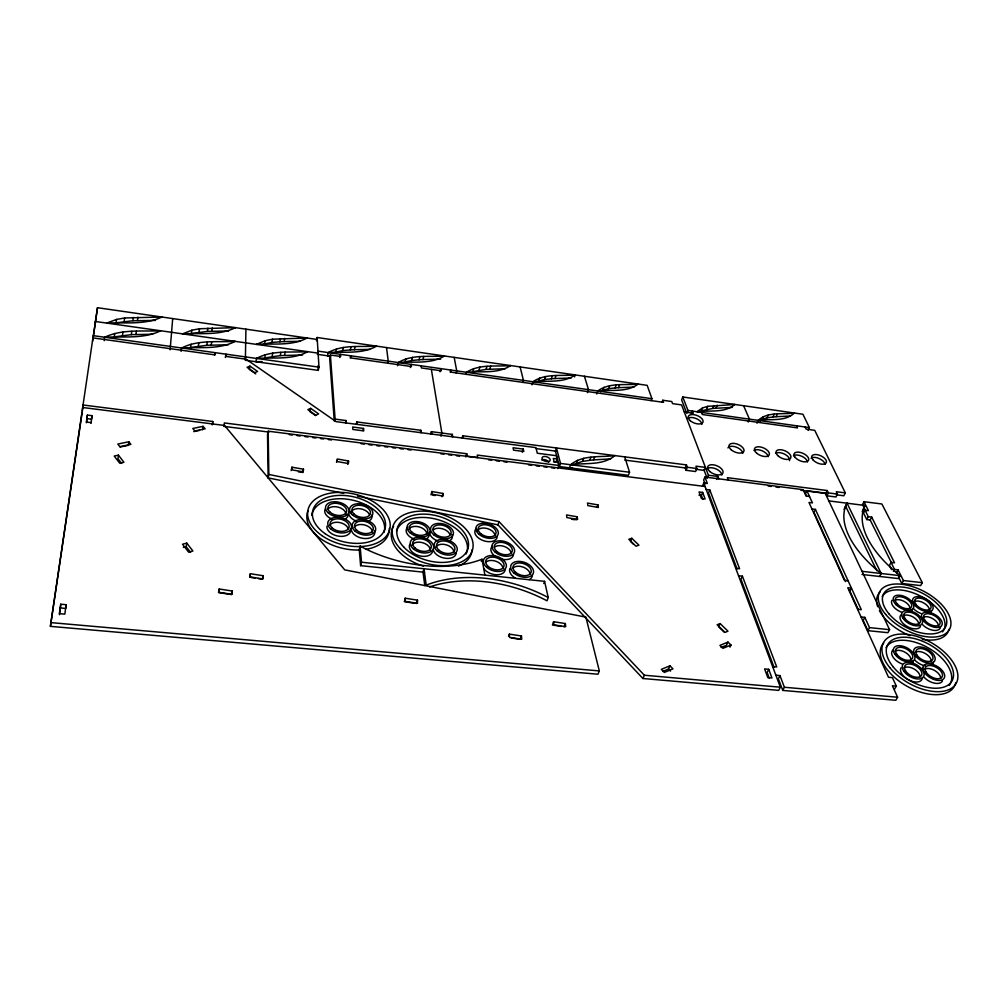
<?xml version="1.0" encoding="UTF-8"?>
<svg xmlns="http://www.w3.org/2000/svg" width="1008" height="1008" viewBox="0 0 1008 1008"><rect width="100%" height="100%" fill="white"/><g stroke="black" fill="none" stroke-linecap="round" stroke-linejoin="round"><path stroke-width="1.5" d="M245.927 329.162L245.398 359.138M405.216 598.223L405.191 601.373L417.476 603.313L417.476 600.163L405.216 598.223L404.561 600.503M224.267 425.477L224.33 422.944L466.729 453.739L467.195 456.221L477.729 457.556L477.25 455.074L558.797 465.444L557.714 468.569M212.701 424.003L212.776 421.483L82.958 404.977L82.366 411.05M348.541 460.984L348.39 463.541L337.113 461.551L337.289 458.993L348.541 460.984L347.747 464.31M172.696 318.578L170.125 349.801M82.732 407.509L224.532 425.464L344.711 569.873L585.887 617.135L599.319 670.925L597.971 674.226L50.4 626.359L92.938 337.907L214.994 354.892L215.069 352.649L214.704 354.866M303.471 469.199L303.206 471.832L291.627 469.816L291.917 467.195L303.471 469.199L302.728 472.588M60.367 607.95L60.757 604.208L66.125 604.699L65.722 608.429L60.367 607.95L59.409 614.704M92.572 341.334L97.486 307.705L317.255 339.482M95.067 324.891L95.432 321.489L318.112 353.14M97.486 307.705L92.963 339.091M87.028 418.622L87.394 415.094L91.98 415.661L91.602 419.189L87.028 418.622L86.423 422.793M104.265 340.654L104.643 337.239C122.132 328.898 142.065 331.67 160.751 330.775C143.312 339.217 123.304 336.206 104.643 337.239M114.723 333.472L114.332 336.861L131.342 334.656L152.687 334.228M116.525 319.448L106.596 323.077C124.992 322.132 144.673 325.181 161.935 317.016L124.601 317.986L116.525 319.448L116.147 322.825L132.917 320.746L155.471 320.393M122.51 335.324L122.913 331.934M124.198 321.35L124.601 317.986M131.342 334.656L131.758 331.279M132.917 320.746L133.333 317.394M263.189 575.744L262.798 578.907L249.959 576.878L250.387 573.716L263.189 575.744L262.458 579.272M118.402 455.15L123.921 462.269L119.713 463.176L114.194 456.057L118.402 455.15L117.961 458.703L121.64 463.453M137.466 320.557L137.882 317.218M135.954 334.454L136.382 331.078M128.835 441.769L130.901 444.364L119.864 446.683L117.81 444.049L128.835 441.769L128.381 445.284L120.128 447.01M91.022 423.36L91.98 415.661M66.125 604.699L64.814 614.149L59.396 613.658L60.757 604.208M87.394 415.094L86.398 422.037L91.01 422.604M232.319 591.041L231.84 594.304L218.686 592.263L219.202 589L232.319 591.041L231.626 594.607L218.534 592.578L219.202 589M50.4 626.359L82.139 412.587M181.112 351.338L181.616 347.987C198.173 339.545 217.4 342.355 235.242 341.359C218.723 349.902 199.433 346.84 181.616 347.987M191.848 330.221L182.524 333.875C200.101 332.829 219.089 335.916 235.444 327.65L199.534 328.747L191.848 330.221L191.356 333.535L207.383 331.405L228.715 330.989M191.066 344.194L190.562 347.533L206.804 345.278L228.425 344.761M199.017 332.048L199.534 328.747M198.337 345.971L198.853 342.644M207.383 331.405L207.9 328.117M206.804 345.278L207.333 341.964M211.756 331.216L212.285 327.928M211.239 345.051L211.781 341.75M202.507 429.761L203.062 426.334L192.767 428.476L194.872 430.983L205.166 428.828L203.062 426.334M190.562 552.334L186.19 546.689L186.782 543.123L182.486 544.244L188.609 552.145L192.919 551.011L186.782 543.123M212.209 424.897L212.776 421.483M225.364 357.487L225.918 354.173L225.868 356.404L246.154 359.226L336.055 421.646L535.916 447.615L537.289 453.247L556.277 455.692L557.109 458.917L556.038 462.055L553.505 461.727M249.959 366.118L247.073 367.328L254.747 372.67L257.62 371.448L249.959 366.118L249.354 369.419L255.73 373.867M256.511 358.432C273.533 357.197 292.144 360.297 307.768 351.666C290.72 352.762 272.185 349.902 256.511 358.432L255.906 361.721L245.209 360.234M262.08 345.013L264.575 343.955L265.18 340.704L272.488 339.205L307.049 338.008C291.564 346.361 273.231 343.237 256.435 344.383L265.18 340.704M265.369 354.627L264.751 357.903L280.262 355.61L302.589 354.992M264.575 343.955L271.87 342.455L272.488 339.205M272.135 356.328L272.765 353.065M271.87 342.455L279.884 341.788L280.514 338.562M280.262 355.61L280.904 352.359M279.884 341.788L284.092 341.586L284.722 338.348M705.058 486.486L268.178 431.197L267.523 434.574L268.141 477.88L343.715 493.328M284.521 355.37L285.163 352.132M268.141 477.88L268.834 474.453L268.178 431.197M249.669 577.256L250.387 573.716M316.462 340.704L317.142 337.516L647.174 385.358L651.937 398.702L651.193 400.667M291.186 470.585L291.917 467.195M262.067 361.582L255.906 361.721L318.289 370.39L318.982 367.151L317.142 337.516M310.666 408.353L307.843 409.676L315.832 415.233L318.641 413.91L310.666 408.353L309.96 411.655L315.643 415.624M328.268 352.586C344.282 351.364 361.948 354.539 376.576 346.135C360.536 347.218 342.947 344.257 328.268 352.586L327.562 355.799L317.306 354.337M339.759 357.525L340.477 354.325L340.654 356.479L330.385 355.018L329.679 358.231L334.24 420.84M333.018 353.329L335.74 352.12L336.445 348.919M335.74 352.12L342.657 350.595L343.375 347.42M342.657 350.595L350.343 349.927L351.061 346.752M334.606 421.306L335.11 419.114L330.385 355.018M350.204 357.903L350.696 355.786L350.885 357.941L411.478 366.547L411.163 364.392L410.344 367.542M350.343 349.927L354.375 349.7L355.106 346.538M345.467 422.717L345.983 420.538L335.11 419.114M336.508 462.344L337.025 460.114M356.278 424.129L356.807 421.949L420.865 430.29L421.218 432.709M362.981 430.605L363.51 428.425L352.661 427.014L352.876 429.471L363.749 430.882L363.51 428.425M387.715 363.233L388.231 361.129L386.518 347.571M397.492 365.715L398.286 362.565C412.121 354.11 429.143 357.16 444.452 355.975C430.668 364.505 413.57 361.229 398.286 362.565M402.545 363.245L405.09 362.011L405.896 358.886M484.898 575.102L482.038 559.213A106.672 64.033 15.4 0 1 360.121 546.122L359.239 549.536L360.612 565.652L424.557 572.279M405.09 362.011L411.68 360.486L412.486 357.361M360.612 565.652L361.507 562.225L360.121 546.122M411.68 360.486L419.051 359.78L419.87 356.668M419.051 359.78L422.932 359.554L423.751 356.441M420.273 432.445L420.865 430.29M440.03 371.75L440.887 368.638L441.252 370.78L421.445 367.958L421.105 365.816M430.794 433.805L431.386 431.663L452.315 434.398L452.743 436.804M450.148 372.103L450.715 370.037L451.118 372.179L663.541 402.356L662.76 400.252L671.794 401.537L672.575 403.641L681.597 404.926L708.422 475.234L707.137 478.233L703.861 469.602M456.133 372.96L456.725 370.894L454.18 357.386M440.962 436.237L441.869 433.037L431.361 369.369M430.945 494.827L431.89 491.526L442.991 493.466L443.054 496.1L431.915 494.159L431.89 491.526M465.898 374.346L466.49 372.28C479.556 363.775 496.024 366.836 510.678 365.576C497.65 374.157 481.106 370.881 466.49 372.28M451.71 436.527L452.315 434.398M473.634 368.588L472.739 371.675L486.07 369.407L505.147 368.739M442.033 496.742L442.991 493.466M478.989 370.125L479.896 367.051M462.105 437.875L462.722 435.758L686.448 464.915L687.317 467.284L686.083 470.295L695.583 471.53L696.843 468.518L695.961 466.162L705.424 467.397L704.164 470.383L696.062 469.337M416.468 603.565L417.476 600.163M486.07 369.407L486.977 366.345M489.8 369.167L490.72 366.106M465.772 456.952L466.729 453.739M522.799 382.435L523.442 380.394L520.115 366.937M531.985 384.791L532.955 381.755C545.265 373.162 561.229 376.286 575.228 374.926L574.547 376.916M535.979 382.561L538.65 381.087L539.62 378.05M481.32 561.418L482.038 559.213M538.65 381.087L544.597 379.525L545.58 376.501M809.5 496.478L806.047 496.037L803.149 489.674L704.92 477.049L707.351 483.475L703.748 483.021L780.368 687.204L778.73 690.367L642.94 678.51L497.939 524.866L498.998 521.615L268.834 474.453M522.245 452.227L523.265 449.077L513.047 447.766L513.601 450.185L523.832 451.508L523.265 449.077M544.597 379.525L551.376 378.781L552.371 375.77M551.376 378.781L554.98 378.529L555.975 375.518M559.427 466.565L560.511 463.441L556.479 447.98L555.421 451.093L559.427 466.565L628.375 475.31L629.546 472.235L624.683 456.863M587.437 392.666L588.496 389.668L584.426 376.261M508.574 636.35L509.368 634.12L521.464 635.998L521.716 639.248L509.594 637.371L509.368 634.12M570.629 464.726C585.27 462.659 602.645 465.872 614.918 455.591C600.226 457.493 582.964 454.545 570.629 464.726L569.52 467.851L572.481 467.662M596.711 393.977L597.769 390.991C609.323 382.309 624.821 385.484 638.19 384.061C626.686 392.818 611.087 389.416 597.769 390.991M574.119 464.852L576.412 463.365L577.508 460.253M600.44 391.747L602.91 390.26L603.981 387.286M576.412 463.365L582.624 461.374L583.733 458.275M602.91 390.26L608.567 388.685L609.626 385.711M521.464 635.998L520.254 639.349L511.207 637.938M543.791 583.519L544.572 581.339L361.507 562.225M608.567 388.685L615.082 387.929L616.153 384.968M582.624 461.374L589.756 460.328L590.864 457.229M615.082 387.929L618.534 387.664L619.605 384.703M589.756 460.328L593.536 459.925L594.657 456.838M576.072 519.989L577.231 516.802L566.546 514.949L566.874 517.583L577.597 519.435L577.231 516.802M544.572 581.339L548.213 597.517L547.016 600.806A118.453 79.96 19.6 0 0 429.534 586.946M552.775 623.902L553.594 621.697L565.349 623.561L565.715 626.711L553.934 624.847L553.594 621.697M597.202 507.011L597.983 504.907L587.5 503.068L587.878 505.625L598.387 507.478L597.983 504.907M564.102 626.863L565.349 623.561M662.004 402.205L662.76 400.252M808.101 430.441L809.411 427.606L802.935 414.25L682.794 396.988L681.647 399.899L686.813 413.393M631.789 538.272L628.79 539.255L635.947 546.185L638.959 545.189L631.789 538.272L630.529 541.422L633.604 544.396M687.204 412.423L687.985 410.47L682.794 396.988M691.299 414.023L692.483 411.1L693.315 413.23L684.281 411.957M702.538 407.95L696.982 411.73C709.418 410.004 724.5 413.469 734.87 404.473L707.78 406.337L702.538 407.95L701.354 410.861L712.732 408.429L732.186 407.408M706.583 409.235L707.78 406.337M686.083 470.295L685.213 467.926L686.448 464.915M712.732 408.429L713.929 405.531M716.008 408.139L717.205 405.254M704.92 477.049L703.647 480.06L705.096 483.916M702.475 486.032L703.748 483.021M702.841 499.414L701.379 495.445L702.664 492.421L699.023 491.954L701.455 498.569L705.121 499.023L702.664 492.421M706.192 489.51L709.808 489.964L708.511 492.988L737.062 568.915M716.625 479.443L717.91 476.456L708.422 475.234M748.188 422.024L749.435 419.139L743.589 405.72M642.94 678.51L644.364 675.234L498.998 521.615M756.958 423.259L758.205 420.374C767.92 411.377 782.523 414.691 794.43 413.028C784.778 422.1 770.062 418.585 758.205 420.374M760.045 420.966L762.098 419.454L763.358 416.594M762.098 419.454L767.063 417.829L768.323 414.968M767.063 417.829L772.96 416.997L774.232 414.149M772.96 416.997L776.11 416.707L777.382 413.86M662.76 671.404L668.506 669.047L669.955 665.809L672.979 668.871L664.348 672.424L661.324 669.337L669.955 665.809M720.103 623.574L717.116 624.758L725.004 632.394L727.99 631.197L720.103 623.574L718.641 626.737L724.248 632.18M738.549 575.77L742.405 576.185L740.956 579.285L774.018 667.195M729.968 647.136L730.976 645.019L727.965 642.096L726.466 645.271L721.111 647.464M861.084 616.959L864.826 617.35L863.188 620.374L867.875 630.655L887.897 632.684L889.585 629.672L825.136 493.088L806.879 490.745L805.48 493.668L806.715 496.377M811.931 508.964L815.422 509.393L813.985 512.341L845.523 581.603M836.35 494.802L843.86 495.772L845.296 492.874L836.287 491.715L837.421 494.071L835.985 496.969L826.938 495.823L825.817 493.454L827.24 490.543L727.36 477.666L728.305 480.06M826.938 495.823L828.362 492.912L827.24 490.543M844.074 509.443A97.94 49.694 27.3 0 1 845.586 506.104L847.048 503.194A98.091 49.606 27.3 0 0 881.194 573.502L879.606 576.463M768.726 669.299L771.952 677.981L767.806 677.603L764.606 668.921L768.726 669.299L767.138 672.462L769.28 678.245M898.456 576.803L901.782 583.481L920.657 585.598L922.307 582.662L881.887 503.987L863.969 501.707L862.508 504.592L865.683 510.98M828.815 500.888L865.141 505.499L863.667 508.385A97.826 49.19 27.5 0 0 862.218 511.724M775.87 675.221L779.978 675.599L778.365 678.749L782.75 690.417L895.81 700.295L897.599 697.234L892.382 685.755L896.301 686.108L894.524 689.17M863.969 501.707L868.442 510.64L865.053 510.212L863.566 513.11L866.779 519.586L870.181 520.015L891.576 562.993M866.779 519.586L868.279 516.688L865.053 510.212M870.181 520.015L871.681 517.104L868.279 516.688M782.75 690.417L784.388 687.254L779.978 675.599M849.87 591.142L851.458 588.143L847.778 587.74L888.514 677.263L892.42 677.615L896.301 686.108M871.681 517.104L894.55 562.829L891.034 562.414L889.447 565.362L891.538 569.583M893.466 571.41L894.524 569.444L891.034 562.414M896.452 572.796L898.065 569.848L894.524 569.444M867.875 630.655L869.539 627.631L864.826 617.35M865.141 505.499A97.978 49.102 27.5 0 0 900.194 575.644L898.569 578.592L861.953 574.472M901.782 583.481L903.407 580.532L898.065 569.848M575.228 374.926C562.968 383.607 546.916 380.268 532.955 381.755M730.976 645.019L722.938 648.333L719.926 645.385L727.965 642.096M183.33 547.445L186.19 546.689M193.687 431.613L199.559 430.378M593.536 459.925L610.659 458.854M776.11 416.707L790.045 416.014M618.534 387.664L633.994 387.11M554.98 378.529L571.246 378.013M422.932 359.554L440.66 359.138M330.7 355.723L327.562 355.799L330.637 356.227M354.375 349.7L369.697 349.398M284.092 341.586L300.447 341.309M50.765 622.604L599.319 670.925M784.388 687.254L897.599 697.234M644.364 675.234L780.368 687.204M772.632 666.59L776.727 666.968L742.405 576.185M869.539 627.631L889.585 629.672M857.581 609.286L861.311 609.676L815.422 509.393M735.764 568.323L739.582 568.739L709.808 489.964M848.093 580.784L844.427 580.381L808.97 502.463L812.448 502.904L806.879 490.745M903.407 580.532L922.307 582.662M862.054 571.334L900.194 575.644M698.947 495.142L701.379 495.445M560.511 463.441L629.546 472.235M223.738 426.359L269.023 432.079M289.321 434.65L292.446 435.04M297.133 435.632L300.245 436.023M304.933 436.615L308.057 437.018M312.745 437.611L315.869 438.001M320.557 438.593L323.669 438.984M328.356 439.576L331.481 439.979M361.154 443.722L364.279 444.125M368.953 444.717L372.078 445.108M376.765 445.7L379.89 446.09M384.577 446.683L387.702 447.086M392.377 447.678L395.501 448.069M400.189 448.661L403.313 449.051M408.001 449.644L411.125 450.047M440.786 453.789L443.911 454.192M448.598 454.784L451.723 455.175M456.41 455.767L459.535 456.158M488.565 459.837L491.639 460.215M496.251 460.807L499.325 461.198M503.937 461.777L507.011 462.168M528.52 464.877L531.594 465.268M536.206 465.86L539.28 466.238M543.879 466.83L546.953 467.208M551.565 467.8L554.639 468.191M828.362 492.912L837.421 494.071M557.109 458.917L553.316 458.438L554.148 461.689L557.953 462.168L558.797 465.444M768.146 486.058L771.259 486.461M775.933 487.053L779.058 487.456M800.881 490.253L825.817 493.454M687.317 467.284L696.843 468.518M536.269 448.61L556.429 451.219M624.708 460.076L685.213 467.926M93.328 335.664L318.982 367.151M687.985 410.47L809.411 427.606M317.986 351.124L651.937 398.702M251.093 577.483L255.352 578.151M258.187 578.605L261.034 579.046M404.221 601.637L414.943 603.326M552.359 625.01L561.166 626.396M298.406 471.845L301.279 472.336M432.331 495.067L435.103 495.545M571.498 519.196L574.547 519.725M357.588 496.175L497.939 524.866M668.506 669.047L670.509 671.089M845.296 492.874L814.741 430.328L806.148 429.118L805.127 427.001M847.048 503.194L881.194 573.502M845.586 506.104L876.884 570.83M796.509 425.779L797.517 427.896L702.311 414.502L701.467 412.373M849.391 590.083L858.4 609.865M717.91 476.456L718.83 478.838M462.722 435.758L463.163 438.165M431.386 431.663L431.764 434.083M424.784 585.56L423.007 572.128L424.003 568.751L426.195 585.144A118.679 79.871 19.6 0 1 548.213 597.517M356.807 421.949L357.034 424.368M345.983 420.538L346.185 422.957M317.999 365.715L318.289 370.39M541.724 460.013A4.271 2.407 18.7 0 1 548.806 462.042M513.513 554.009A11.693 7.207 18.4 0 1 502.236 559.301M496.541 557.172A11.693 7.207 18.4 0 1 492.395 546.172M494.361 547.294A9.349 5.771 18.4 0 1 504.504 546.538A9.349 5.771 18.4 0 1 511.245 553.568M497.272 536.256A11.567 7.056 17.8 0 1 483.071 540.527A11.567 7.056 17.8 0 1 476.381 528.494M477.401 530.825A9.261 5.645 17.8 0 1 487.267 528.545A9.261 5.645 17.8 0 1 495.029 535.815M532.413 574.799A11.831 7.384 19.2 0 1 529.213 579.6M515.378 578.151A11.831 7.384 19.2 0 1 509.909 568.462M513.022 567.983A9.463 5.909 19.2 0 1 523.228 567.139A9.463 5.909 19.2 0 1 530.132 574.358M505.273 569.003A11.869 7.421 18.3 0 1 496.742 574.787A11.869 7.421 18.3 0 1 483.777 568.676M485.843 562.174A9.488 5.935 18.3 0 1 496.175 561.343A9.488 5.935 18.3 0 1 502.979 568.55M940.514 626.611A11.39 6.124 28.8 0 1 933.95 630.416A11.39 6.124 28.8 0 1 922.61 624.746M922.988 617.463A9.11 4.901 28.8 0 1 932.387 618.458A9.11 4.901 28.8 0 1 938.435 625.842M920.972 613.494A11.227 5.998 28.3 0 1 913.739 608.895M911.32 601.663A11.227 5.998 28.3 0 1 912.416 600.491M931.468 610.785A11.227 5.998 28.3 0 1 930.006 613.532M914.155 601.789A8.984 4.801 28.3 0 1 923.467 602.797A8.984 4.801 28.3 0 1 929.414 610.016M920.443 626.611A11.403 6.199 28.5 0 1 906.167 625.867A11.403 6.199 28.5 0 1 901.53 614.502M903.307 615.825A9.122 4.952 28.5 0 1 912.782 616.833A9.122 4.952 28.5 0 1 918.767 624.242M912.164 609.437A11.252 6.073 28 0 1 910.64 612.196M901.505 612.158A11.252 6.073 28 0 1 891.954 600.277M894.827 600.415A8.996 4.851 28 0 1 904.214 601.423A8.996 4.851 28 0 1 910.098 608.681M371.788 515.012A11.857 7.295 13.8 0 1 368.008 521.476M356.517 521.174A11.857 7.295 13.8 0 1 348.743 512.404M351.074 512.858A9.488 5.834 13.8 0 1 359.831 508.7A9.488 5.834 13.8 0 1 369.508 514.949M348.176 515.038A11.945 7.358 13.1 0 1 344.068 519.561M332.451 519.246A11.945 7.358 13.1 0 1 325.445 508.637M327.65 509.456A9.551 5.884 13.1 0 1 338.499 507.213A9.551 5.884 13.1 0 1 345.845 514.584M350.494 528.784A12.083 7.547 13.2 0 1 339.343 536.269A12.083 7.547 13.2 0 1 326.957 526.176M329.881 525.155A9.664 6.035 13.2 0 1 339.62 522.522A9.664 6.035 13.2 0 1 348.176 528.721M374.585 530.977A12.008 7.484 13.9 0 1 363.712 538.448A12.008 7.484 13.9 0 1 351.263 528.406M354.136 527.386A9.601 5.985 13.9 0 1 364.934 525.042A9.601 5.985 13.9 0 1 372.443 532.526M925.243 665.885A11.794 6.527 29.5 0 1 914.873 660.164M933.408 661.941A11.794 6.527 29.5 0 1 931.896 664.978M915.302 652.39A9.437 5.216 29.5 0 1 925.042 653.348A9.437 5.216 29.5 0 1 931.253 661.147M902.084 663.944A11.819 6.615 29.2 0 1 892.886 656.901A11.819 6.615 29.2 0 1 893.264 649.795M913.223 660.794A11.819 6.615 29.2 0 1 911.635 663.831M895.091 651.193A9.45 5.292 29.2 0 1 905.978 652.793A9.45 5.292 29.2 0 1 910.703 661.361M922.345 677.691A11.983 6.754 29.7 0 1 909.707 680.4A11.983 6.754 29.7 0 1 900.95 667.85M903.974 667.926A9.589 5.405 29.7 0 1 913.891 668.871A9.589 5.405 29.7 0 1 920.153 676.885M942.505 680.879A11.97 6.665 30 0 1 934.693 683.21A11.97 6.665 30 0 1 924.172 677.389M921.551 669.312A11.97 6.665 30 0 1 922.698 667.976M924.55 669.4A9.576 5.33 30 0 1 934.378 670.333A9.576 5.33 30 0 1 940.716 678.321M452.126 534.631A11.731 7.232 16.4 0 1 448.888 541.183M437.711 540.931A11.731 7.232 16.4 0 1 429.572 532.111M433.251 529.868A9.387 5.796 16.4 0 1 442.487 528.784A9.387 5.796 16.4 0 1 449.908 534.58M428.917 532.804A11.806 7.308 15.7 0 1 425.515 539.368M414.2 539.116A11.806 7.308 15.7 0 1 407.975 526.894M408.883 529.263A9.437 5.846 15.7 0 1 419.278 526.932A9.437 5.846 15.7 0 1 426.901 534.341M432.659 550.683A11.945 7.484 15.9 0 1 418.988 555.685A11.945 7.484 15.9 0 1 409.878 544.27M412.108 545.101A9.551 5.985 15.9 0 1 422.604 542.682A9.551 5.985 15.9 0 1 430.328 550.229M456.233 552.762A11.882 7.421 16.6 0 1 445.851 558.344A11.882 7.421 16.6 0 1 433.377 550.292M435.809 547.218A9.5 5.935 16.6 0 1 446.141 544.786A9.5 5.935 16.6 0 1 453.928 552.321M707.364 468.569A8.228 4.372 22.5 0 1 716.121 468.947A8.228 4.372 22.5 0 1 721.829 475.045M688.086 418.219A7.862 4.019 21.5 0 1 696.528 418.711A7.862 4.019 21.5 0 1 701.908 424.355M811.1 458.186A7.925 3.969 24.2 0 1 819.227 458.577A7.925 3.969 24.2 0 1 825.086 464.373M775.593 453.398A7.951 4.045 23.5 0 1 784.816 454.255A7.951 4.045 23.5 0 1 789.44 460.681M754.047 450.488A7.976 4.082 23.1 0 1 762.413 450.904A7.976 4.082 23.1 0 1 768.109 456.725M727.927 447.892A8.001 4.133 22.6 0 1 736.18 447.098A8.001 4.133 22.6 0 1 742.77 453.335M793.409 455.792A7.938 4.007 23.8 0 1 801.612 456.196A7.938 4.007 23.8 0 1 807.421 462.004M948.868 629.357A39.589 21.344 28.4 0 1 922.257 639.324M909.884 635.657A39.589 21.344 28.4 0 1 879.367 610.571M877.691 606.69A39.589 21.344 28.4 0 1 880.034 592.061M882.252 596.408A35.066 18.9 28.4 0 1 924.021 597.971A35.066 18.9 28.4 0 1 942.505 631.903M472.046 549.738A41.429 25.754 16.2 0 1 458.451 566.105M423.511 566.181A41.429 25.754 16.2 0 1 393.611 526.226M396.509 531.229A36.691 22.819 16.2 0 1 439.929 520.279A36.691 22.819 16.2 0 1 466.137 553.946M955.76 682.592A41.593 23.209 29.6 0 1 907.553 686.549A41.593 23.209 29.6 0 1 883.739 642.928M886.07 647.64A36.842 20.563 29.6 0 1 929.653 648.673A36.842 20.563 29.6 0 1 949.12 685.49M389.315 528.293A41.958 26.032 13.5 0 1 365.627 549.373M359.78 549.952A41.958 26.032 13.5 0 1 307.944 510.968M311.787 515.189A37.157 23.045 13.5 0 1 353.43 500.333A37.157 23.045 13.5 0 1 383.998 532.388M542.921 459.938A4.271 2.394 18.7 0 0 549.965 460.832A4.271 2.394 18.7 0 0 545.454 456.485A4.271 2.394 18.7 0 0 542.921 459.938M495.344 552.296A11.705 7.195 18.4 0 0 514.256 552.598A11.705 7.195 18.4 0 0 500.233 540.792A11.705 7.195 18.4 0 0 495.344 552.296M496.919 551.527A9.362 5.758 18.4 0 0 512.064 551.779A9.362 5.758 18.4 0 0 500.863 542.329A9.362 5.758 18.4 0 0 496.919 551.527M479.153 534.404A11.592 7.043 17.8 0 0 497.965 534.782A11.592 7.043 17.8 0 0 484.168 523.215A11.592 7.043 17.8 0 0 479.153 534.404M480.74 533.66A9.274 5.645 17.8 0 0 495.785 533.988A9.274 5.645 17.8 0 0 484.772 524.714A9.274 5.645 17.8 0 0 480.74 533.66M514.181 573.237A11.857 7.371 19.2 0 0 533.245 573.426A11.857 7.371 19.2 0 0 518.931 561.368A11.857 7.371 19.2 0 0 514.181 573.237M515.768 572.431A9.488 5.897 19.2 0 0 531.014 572.594A9.488 5.897 19.2 0 0 519.574 562.943A9.488 5.897 19.2 0 0 515.768 572.431M486.763 567.378A11.882 7.421 18.3 0 0 506.016 567.605A11.882 7.421 18.3 0 0 491.828 555.547A11.882 7.421 18.3 0 0 486.763 567.378M488.376 566.584A9.513 5.935 18.3 0 0 503.786 566.773A9.513 5.935 18.3 0 0 492.446 557.122A9.513 5.935 18.3 0 0 488.376 566.584M922.761 619.857A11.403 6.111 28.7 0 0 940.804 626.472A11.403 6.111 28.7 0 0 931.934 613.192A11.403 6.111 28.7 0 0 922.761 619.857M924.563 619.832A9.122 4.889 28.7 0 0 939.002 625.124A9.122 4.889 28.7 0 0 931.921 614.502A9.122 4.889 28.7 0 0 924.563 619.832M913.878 604.044A11.252 5.985 28.3 0 0 931.72 610.571A11.252 5.985 28.3 0 0 923.026 597.593A11.252 5.985 28.3 0 0 913.878 604.044M915.667 604.031A8.996 4.788 28.3 0 0 929.943 609.26A8.996 4.788 28.3 0 0 923 598.878A8.996 4.788 28.3 0 0 915.667 604.031M902.941 618.232A11.428 6.187 28.4 0 0 921.06 624.859A11.428 6.187 28.4 0 0 912.328 611.541A11.428 6.187 28.4 0 0 902.941 618.232M904.768 618.206A9.135 4.952 28.4 0 0 919.271 623.524A9.135 4.952 28.4 0 0 912.29 612.864A9.135 4.952 28.4 0 0 904.768 618.206M895.999 604.624A11.264 6.061 28 0 0 913.424 608.026A11.264 6.061 28 0 0 901.064 595.438A11.264 6.061 28 0 0 895.999 604.624M897.485 604.22A9.009 4.851 28 0 0 911.434 606.955A9.009 4.851 28 0 0 901.555 596.875A9.009 4.851 28 0 0 897.485 604.22M352.435 514.912A11.882 7.283 13.9 0 0 372.254 515.416A11.882 7.283 13.9 0 0 358.949 503.735A11.882 7.283 13.9 0 0 352.435 514.912M354.186 514.181A9.5 5.834 13.9 0 0 370.049 514.597A9.5 5.834 13.9 0 0 359.428 505.247A9.5 5.834 13.9 0 0 354.186 514.181M328.318 512.959A11.957 7.346 13.1 0 0 348.377 513.463A11.957 7.346 13.1 0 0 335.147 501.745A11.957 7.346 13.1 0 0 328.318 512.959M330.12 512.228A9.576 5.872 13.1 0 0 346.16 512.644A9.576 5.872 13.1 0 0 335.588 503.257A9.576 5.872 13.1 0 0 330.12 512.228M330.586 528.822A12.109 7.535 13.2 0 0 350.872 529.25A12.109 7.535 13.2 0 0 337.466 517.293A12.109 7.535 13.2 0 0 330.586 528.822M332.388 528.066A9.689 6.023 13.2 0 0 348.629 528.419A9.689 6.023 13.2 0 0 337.919 518.843A9.689 6.023 13.2 0 0 332.388 528.066M355.018 531.052A12.02 7.472 14 0 0 375.077 531.468A12.02 7.472 14 0 0 361.582 519.548A12.02 7.472 14 0 0 355.018 531.052M356.782 530.284A9.614 5.985 14 0 0 372.834 530.636A9.614 5.985 14 0 0 362.061 521.086A9.614 5.985 14 0 0 356.782 530.284M915.025 655.124A11.806 6.514 29.4 0 0 933.685 661.966A11.806 6.514 29.4 0 0 924.563 647.905A11.806 6.514 29.4 0 0 915.025 655.124M916.902 655.074A9.45 5.216 29.4 0 0 931.82 660.568A9.45 5.216 29.4 0 0 924.55 649.316A9.45 5.216 29.4 0 0 916.902 655.074M894.663 653.94A11.831 6.602 29.2 0 0 913.399 660.807A11.831 6.602 29.2 0 0 904.428 646.695A11.831 6.602 29.2 0 0 894.663 653.94M896.553 653.89A9.463 5.279 29.2 0 0 911.547 659.396A9.463 5.279 29.2 0 0 904.39 648.106A9.463 5.279 29.2 0 0 896.553 653.89M903.596 670.837A12.008 6.741 29.7 0 0 922.559 677.792A12.008 6.741 29.7 0 0 913.399 663.34A12.008 6.741 29.7 0 0 903.596 670.837M905.512 670.774A9.601 5.393 29.7 0 0 920.682 676.355A9.601 5.393 29.7 0 0 913.374 664.789A9.601 5.393 29.7 0 0 905.512 670.774M924.323 672.298A11.995 6.653 30 0 0 943.223 679.228A11.995 6.653 30 0 0 933.899 664.826A11.995 6.653 30 0 0 924.323 672.298M926.226 672.235A9.589 5.33 30 0 0 941.333 677.792A9.589 5.33 30 0 0 933.899 666.275A9.589 5.33 30 0 0 926.226 672.235M433.705 534.731A11.756 7.232 16.4 0 0 452.995 535.122A11.756 7.232 16.4 0 0 439.299 523.404A11.756 7.232 16.4 0 0 433.705 534.731M435.368 533.975A9.4 5.783 16.4 0 0 450.79 534.303A9.4 5.783 16.4 0 0 439.853 524.916A9.4 5.783 16.4 0 0 435.368 533.975M410.168 532.892A11.819 7.295 15.7 0 0 429.673 533.282A11.819 7.295 15.7 0 0 416.039 521.514A11.819 7.295 15.7 0 0 410.168 532.892M411.856 532.136A9.463 5.834 15.7 0 0 427.455 532.463A9.463 5.834 15.7 0 0 416.569 523.051A9.463 5.834 15.7 0 0 411.856 532.136M413.419 548.894A11.97 7.472 15.9 0 0 433.15 549.221A11.97 7.472 15.9 0 0 419.328 537.214A11.97 7.472 15.9 0 0 413.419 548.894M415.132 548.113A9.576 5.985 15.9 0 0 430.92 548.39A9.576 5.985 15.9 0 0 419.87 538.776A9.576 5.985 15.9 0 0 415.132 548.113M437.296 551.011A11.894 7.409 16.6 0 0 456.8 551.326A11.894 7.409 16.6 0 0 442.903 539.356A11.894 7.409 16.6 0 0 437.296 551.011M438.971 550.229A9.513 5.935 16.6 0 0 454.583 550.494A9.513 5.935 16.6 0 0 443.482 540.918A9.513 5.935 16.6 0 0 438.971 550.229M709.796 471.517A8.24 4.372 22.5 0 0 722.837 473.18A8.24 4.372 22.5 0 0 713.336 464.801A8.24 4.372 22.5 0 0 709.796 471.517M690.291 420.714A7.862 4.019 21.5 0 0 702.828 422.44A7.862 4.019 21.5 0 0 693.832 414.653A7.862 4.019 21.5 0 0 690.291 420.714M812.839 459.698A7.938 3.969 24.1 0 0 825.678 463.403A7.938 3.969 24.1 0 0 818.635 454.999A7.938 3.969 24.1 0 0 812.839 459.698M778.39 456.133A7.963 4.032 23.5 0 0 790.789 457.783A7.963 4.032 23.5 0 0 781.301 449.782A7.963 4.032 23.5 0 0 778.39 456.133M756.718 453.222A7.988 4.082 23.1 0 0 769.217 454.873A7.988 4.082 23.1 0 0 759.793 446.859A7.988 4.082 23.1 0 0 756.718 453.222M731.191 449.782A8.014 4.133 22.6 0 0 743.816 451.458A8.014 4.133 22.6 0 0 734.467 443.419A8.014 4.133 22.6 0 0 731.191 449.782M795.06 457.304A7.951 4.007 23.8 0 0 807.95 461.021A7.951 4.007 23.8 0 0 800.995 452.605A7.951 4.007 23.8 0 0 795.06 457.304M885.654 614.376A39.652 21.319 28.3 0 0 948.112 631.399A39.652 21.319 28.3 0 0 910.048 585.862A39.652 21.319 28.3 0 0 885.654 614.376M888.917 613.784A35.129 18.875 28.3 0 0 944.244 628.942A35.129 18.875 28.3 0 0 910.627 588.596A35.129 18.875 28.3 0 0 888.917 613.784M400.189 548.566A41.504 25.729 16.2 0 0 469.841 555.232A41.504 25.729 16.2 0 0 427.858 511.384A41.504 25.729 16.2 0 0 400.189 548.566M403.893 547.231A36.754 22.781 16.2 0 0 465.608 553.228A36.754 22.781 16.2 0 0 428.539 514.37A36.754 22.781 16.2 0 0 403.893 547.231M889.736 667.548A41.668 23.184 29.6 0 0 955.017 685.112A41.668 23.184 29.6 0 0 915.012 635.909A41.668 23.184 29.6 0 0 889.736 667.548M893.138 666.83A36.905 20.525 29.6 0 0 950.96 682.479A36.905 20.525 29.6 0 0 915.642 638.883A36.905 20.525 29.6 0 0 893.138 666.83M321.93 535.601A42.034 25.994 13.5 0 0 389.504 530.309A42.034 25.994 13.5 0 0 335.311 492.547A42.034 25.994 13.5 0 0 321.93 535.601M325.004 533.597A37.22 23.02 13.5 0 0 384.905 529.011A37.22 23.02 13.5 0 0 337.012 495.508A37.22 23.02 13.5 0 0 325.004 533.597"/></g></svg>
